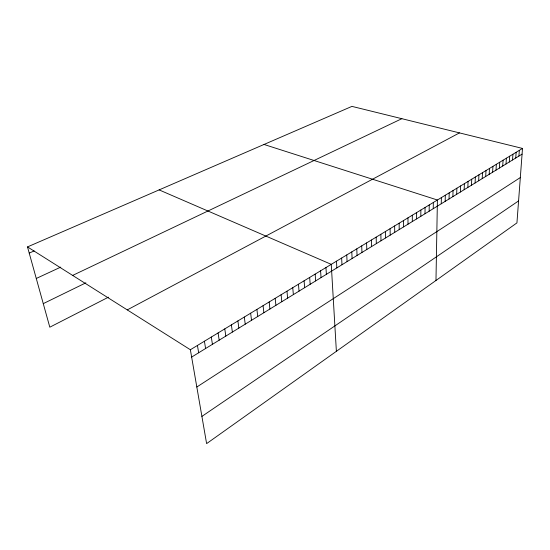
<?xml version="1.0" encoding="UTF-8"?>
<svg xmlns="http://www.w3.org/2000/svg" width="550" height="550" viewBox="0 0 550 550"><rect width="100%" height="100%" fill="white"/><g stroke="black" fill="none" stroke-linecap="round" stroke-linejoin="round"><path stroke-width="0.82" d="M412.314 221.547L412.321 215.215M416.598 218.921L416.618 212.609M420.826 216.322L420.867 210.031M425.013 213.751L425.067 207.488M429.151 211.207L429.227 204.964M433.242 208.691L433.338 202.476M435.971 280.479L437.408 200.008L264.021 144.464M441.251 203.775L441.382 197.601M445.17 201.369L445.314 195.216M449.047 198.99L449.206 192.857M452.884 196.632L453.056 190.52M456.679 194.301L456.871 188.21M460.439 191.991L460.646 185.921M464.159 189.702L464.379 183.659M467.844 187.447L468.078 181.417M471.487 185.206L471.735 179.204M475.097 182.985L475.358 177.004M478.665 180.792L478.94 174.831M482.206 178.619L482.494 172.679M485.705 176.468L486.007 170.548M489.177 174.336L489.486 168.438M492.607 172.233L492.938 166.347M496.011 170.142L496.348 164.285M499.379 168.073L499.73 162.236M502.714 166.024L503.078 160.201M506.021 163.996L506.392 158.194M509.293 161.982L509.671 156.207M512.531 159.995L512.93 154.234M515.742 158.022L516.148 152.281M518.925 156.069L519.337 150.349M522.5 148.431L516.938 222.887L206.614 443.616L190.369 349.738L27.5 246.909L351.938 106.384L522.5 148.431L190.369 349.738M201.905 416.398L518.581 200.915M196.817 387.007L520.327 177.554M191.641 357.087L522.074 154.131M127.263 309.897L459.47 132.894M108.474 297.165L49.809 327.188L27.5 246.909M43.264 303.634L85.869 282.831M72.648 275.413L401.864 118.69M36.273 278.465L60.768 267.107M29.219 253.103L34.182 250.924M159.122 189.901L331.251 264.351L336.38 351.312M197.443 345.448L198.667 352.777M204.421 341.22L205.597 348.521M211.303 337.047L212.431 344.321M218.089 332.936L219.168 340.182M224.778 328.879L225.816 336.098M231.378 324.878L232.375 332.069M237.896 320.932L238.844 328.096M244.317 317.041L245.224 324.177M250.656 313.197L251.522 320.313M256.905 309.409L257.737 316.491M263.079 305.669L263.869 312.723M269.17 301.978L269.926 309.011M275.179 298.334L275.901 305.339M281.112 294.738L281.793 301.716M286.969 291.191L287.616 298.141M292.751 287.684L293.363 294.607M298.457 284.226L299.042 291.122M304.095 280.809L304.645 287.684M309.664 277.434L310.179 284.281M315.164 274.099L315.645 280.926M320.588 270.813L321.049 277.606M325.951 267.561L326.377 274.333M336.483 261.181L336.847 267.898M341.646 258.046L341.99 264.743M346.754 254.952L347.071 261.621M351.801 251.893L352.089 258.541M356.792 248.868L357.053 255.489M361.714 245.884L361.955 252.478M366.589 242.935L366.802 249.508M371.401 240.013L371.587 246.565M376.159 237.133L376.324 243.657M380.861 234.279L381.006 240.783M385.509 231.461L385.632 237.937M390.101 228.676L390.204 235.132M394.646 225.926L394.728 232.354M399.142 223.204L399.197 229.604M403.583 220.509L403.618 226.889M407.976 217.848L407.99 224.201"/></g></svg>
